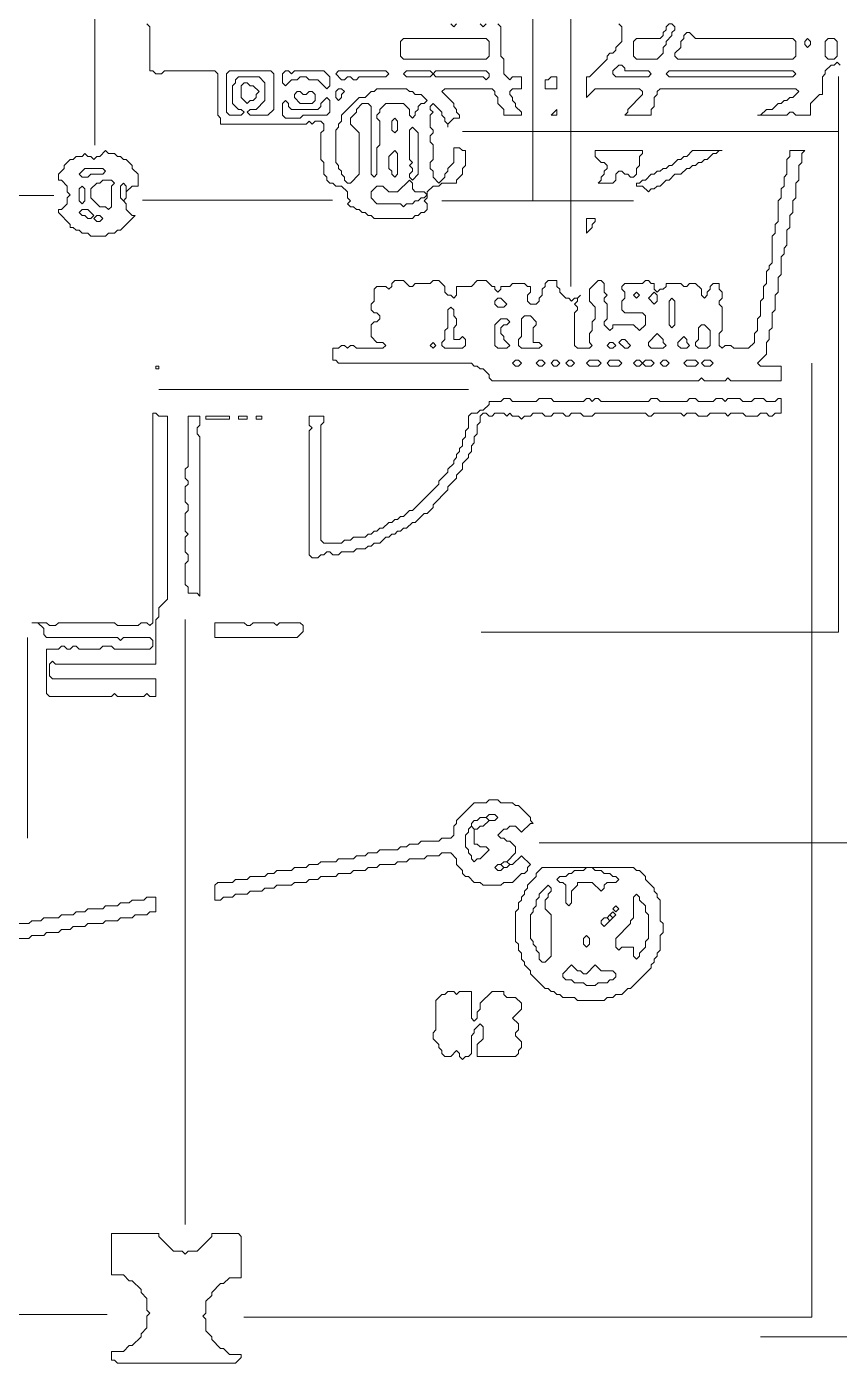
# Model space of a CAD drawing. Header units: millimetres. Extents: x 4 to 412, y 4 to 290.
# Drawn here: x 277.02 to 301.14, y 106.32 to 145.99 of the extents above; entities that cross this region are included whole.
import ezdxf

# ---------------------------------------------------------------- set-up
doc = ezdxf.new("R2010")
doc.units = ezdxf.units.MM
for name, color, linetype, lineweight in [('TRACE_CURVE', 6, 'CONTINUOUS', 0), ('TRACE_STRAIGHT', 5, 'CONTINUOUS', 0), ('TRACE_TEXT_SYMBOL', 6, 'CONTINUOUS', 0)]:
    doc.layers.add(name, color=color, linetype=linetype, lineweight=lineweight)

msp = doc.modelspace()

# ---------------------------------------------------------------- linework, layer by layer
at = {"layer": 'TRACE_CURVE', "color": 6}
for points in [[(280.588, 146.074), (280.676, 145.986), (280.676, 144.673), (280.763, 144.673), (280.851, 144.585), (281.026, 144.585), (281.114, 144.673), (282.602, 144.673), (282.69, 144.585), (282.69, 143.359), (282.777, 143.272), (282.777, 143.096), (285.317, 143.096), (285.405, 143.184), (285.492, 143.096), (285.58, 143.184)], [(289.083, 142.834), (289.083, 142.921), (288.995, 143.009), (288.995, 143.359), (289.083, 143.447), (288.995, 143.534), (288.995, 143.622), (289.083, 143.709), (289.346, 143.447), (289.346, 143.359), (289.433, 143.272), (289.433, 143.184), (289.521, 143.096), (289.521, 143.009), (289.521, 143.096), (289.696, 143.272), (289.871, 143.272), (289.871, 143.359), (289.783, 143.447), (289.783, 143.534), (289.696, 143.622), (289.696, 143.709), (289.346, 144.06), (289.433, 144.147), (290.834, 144.147), (290.922, 144.06), (290.922, 143.972), (291.009, 143.885), (291.009, 143.709), (291.185, 143.534), (291.185, 143.359), (291.71, 143.359), (291.71, 143.447), (291.535, 143.622), (291.535, 143.709), (291.447, 143.797), (291.447, 143.885), (291.36, 143.972), (291.36, 144.06), (291.447, 144.147), (291.71, 144.147), (291.71, 144.498), (291.447, 144.498), (291.36, 144.41), (291.185, 144.585), (291.185, 145.023), (291.097, 145.111), (291.097, 145.986), (291.009, 146.074)], [(289.783, 146.074), (289.696, 145.986), (289.608, 146.074)], [(290.659, 146.074), (290.572, 145.986), (290.484, 146.074)], [(294.6, 146.074), (294.688, 145.986), (294.688, 145.549), (294.512, 145.373), (294.512, 145.286), (294.425, 145.198), (294.337, 145.198), (294.25, 145.111), (294.25, 145.023), (293.724, 144.498), (293.637, 144.498), (293.637, 143.885), (293.899, 144.147), (295.213, 144.147), (295.301, 144.06), (295.301, 143.972), (294.863, 143.534), (294.863, 143.447), (294.775, 143.359), (295.563, 143.359), (295.563, 143.534), (295.651, 143.622), (295.651, 143.885), (295.738, 143.972), (295.738, 144.06), (295.826, 144.147), (299.854, 144.147), (299.942, 144.06), (299.767, 143.885), (299.679, 143.885), (299.592, 143.797), (299.504, 143.797), (299.417, 143.709)], [(299.417, 143.709), (299.329, 143.709), (299.154, 143.534), (298.979, 143.534), (298.804, 143.359), (298.716, 143.359), (299.592, 143.359), (299.679, 143.447), (299.767, 143.447), (299.854, 143.359), (300.292, 143.359), (300.292, 143.709), (300.555, 143.972), (300.643, 143.972), (300.643, 144.498), (300.73, 144.585), (300.73, 144.673), (300.905, 144.848), (300.993, 144.848), (301.081, 144.935), (301.168, 144.848)], [(285.58, 143.184), (285.755, 143.184), (285.843, 143.096), (285.843, 142.921), (285.755, 142.834), (285.755, 142.046), (285.843, 141.958), (285.843, 141.608), (285.93, 141.52), (285.93, 141.433), (286.018, 141.345), (286.105, 141.345), (286.193, 141.257), (286.368, 141.257), (286.543, 141.082), (286.543, 140.907), (286.631, 140.82), (286.543, 140.732), (286.631, 140.644), (286.718, 140.644), (286.806, 140.557), (286.893, 140.557), (286.981, 140.469), (287.069, 140.469), (287.156, 140.382), (287.244, 140.382), (287.331, 140.294), (288.47, 140.294), (288.557, 140.382), (288.645, 140.382), (288.733, 140.469), (288.82, 140.469), (288.908, 140.557), (288.908, 140.732), (288.82, 140.82), (288.908, 140.907), (288.908, 141.082), (289.083, 141.257), (289.258, 141.257), (289.346, 141.345), (289.783, 141.345), (289.783, 141.433), (289.959, 141.608), (289.959, 141.783), (290.046, 141.87), (290.046, 142.308), (289.959, 142.308), (289.871, 142.396), (289.696, 142.396), (289.696, 141.958), (289.521, 141.783), (289.521, 141.695), (289.433, 141.608), (289.433, 141.52), (289.258, 141.345), (289.083, 141.52), (289.083, 141.695), (288.995, 141.783), (288.995, 141.958), (289.083, 142.046), (289.083, 142.483), (288.995, 142.571), (288.995, 142.746), (289.083, 142.834)]]:
    msp.add_lwpolyline(points, dxfattribs=at)
for points in [[(296.001, 145.986), (296.089, 146.074), (296.176, 146.074), (296.264, 145.986), (296.264, 145.899), (296.176, 145.811), (296.176, 145.724), (296.001, 145.549), (296.001, 145.461), (295.914, 145.373), (295.914, 145.198), (295.738, 145.023), (295.125, 145.023), (295.038, 145.111), (295.038, 145.549), (295.125, 145.636), (295.826, 145.636), (295.914, 145.724), (295.914, 145.811), (296.001, 145.899)], [(288.12, 145.549), (288.207, 145.636), (290.659, 145.636), (290.747, 145.549), (290.747, 145.111), (290.659, 145.023), (288.207, 145.023), (288.12, 145.111)], [(296.527, 145.724), (296.614, 145.811), (296.702, 145.811), (296.877, 145.636), (299.767, 145.636), (299.854, 145.549), (299.854, 145.111), (299.767, 145.023), (296.351, 145.023), (296.264, 145.111), (296.264, 145.198), (296.439, 145.373), (296.439, 145.549), (296.527, 145.636)], [(300.117, 145.549), (300.205, 145.636), (300.292, 145.549), (300.292, 145.461), (300.205, 145.373), (300.117, 145.461)], [(300.73, 145.549), (300.818, 145.636), (300.993, 145.636), (301.081, 145.549), (301.081, 145.111), (300.993, 145.023), (300.818, 145.023), (300.73, 145.111)], [(294.6, 144.848), (294.688, 144.848), (294.775, 144.76), (294.775, 144.673), (295.476, 144.673), (295.563, 144.585), (295.476, 144.498), (294.512, 144.498), (294.425, 144.585), (294.425, 144.673)], [(282.953, 144.585), (283.04, 144.673), (284.266, 144.673), (284.354, 144.585), (284.354, 143.534), (284.179, 143.359), (283.653, 143.359), (283.566, 143.447), (283.653, 143.534), (283.828, 143.534), (284.091, 143.797), (284.091, 144.322), (283.916, 144.498), (283.303, 144.498), (283.215, 144.41), (283.215, 144.322), (283.128, 144.235), (283.128, 143.709), (283.303, 143.534), (283.39, 143.534), (283.478, 143.447), (283.39, 143.359), (283.04, 143.359), (282.953, 143.447)], [(284.617, 144.585), (284.704, 144.673), (284.792, 144.673), (284.879, 144.585), (284.967, 144.673), (285.843, 144.673), (286.018, 144.498), (286.018, 144.235), (285.93, 144.147), (285.667, 144.41), (285.405, 144.41), (285.317, 144.498), (285.142, 144.498), (285.054, 144.41), (284.879, 144.41), (284.704, 144.235), (284.617, 144.322)], [(286.193, 144.585), (286.28, 144.673), (287.682, 144.673), (287.769, 144.585), (287.682, 144.498), (286.893, 144.498), (286.806, 144.41), (286.718, 144.41), (286.631, 144.498), (286.543, 144.498), (286.456, 144.41), (286.368, 144.41)], [(288.207, 144.585), (288.295, 144.673), (288.995, 144.673), (289.083, 144.585), (288.995, 144.498), (288.295, 144.498)], [(289.083, 144.585), (289.17, 144.673), (290.659, 144.673), (290.747, 144.585), (290.747, 144.498), (290.659, 144.41), (290.572, 144.498), (289.17, 144.498)], [(296.001, 144.585), (296.089, 144.673), (299.767, 144.673), (299.854, 144.585), (299.767, 144.498), (296.089, 144.498)], [(283.39, 144.235), (283.478, 144.322), (283.566, 144.322), (283.653, 144.235), (283.741, 144.235), (283.916, 144.06), (283.828, 143.972), (283.828, 143.885), (283.741, 143.797), (283.653, 143.797), (283.566, 143.709), (283.39, 143.885)], [(284.967, 143.972), (285.054, 144.06), (285.142, 144.06), (285.23, 143.972), (285.317, 143.972), (285.405, 144.06), (285.492, 144.06), (285.58, 143.972), (285.58, 143.797), (285.492, 143.709), (285.142, 143.709), (284.967, 143.885)], [(287.331, 144.06), (287.419, 144.147), (288.295, 144.147), (288.382, 144.06), (288.47, 144.06), (288.557, 143.972), (288.733, 143.972), (288.908, 143.797), (288.82, 143.709), (288.733, 143.709), (288.645, 143.622), (288.645, 143.534), (288.557, 143.447), (288.557, 143.359), (288.47, 143.272), (288.382, 143.359), (288.382, 143.534), (288.207, 143.709), (287.682, 143.709), (287.506, 143.534), (287.506, 143.447), (287.419, 143.359), (287.419, 143.272), (287.506, 143.184), (287.506, 142.483), (287.419, 142.396), (287.419, 141.608), (287.331, 141.52), (287.244, 141.608), (287.244, 143.622), (287.156, 143.709), (286.981, 143.709), (286.806, 143.534), (286.806, 143.447), (286.631, 143.272), (286.631, 143.096), (286.893, 142.834), (286.893, 141.608), (286.631, 141.345), (286.543, 141.345), (286.456, 141.433), (286.456, 141.52), (286.368, 141.608), (286.368, 141.695), (286.28, 141.783), (286.28, 141.87), (286.193, 141.958), (286.193, 142.921), (286.28, 143.009), (286.28, 143.096), (286.368, 143.184), (286.368, 143.359), (286.893, 143.885), (287.069, 143.885), (287.244, 144.06)], [(286.193, 144.06), (286.28, 144.147), (286.368, 144.147), (286.456, 144.06), (286.368, 143.972), (286.368, 143.885), (286.28, 143.797), (286.193, 143.885)], [(285.93, 143.885), (286.018, 143.797), (286.018, 143.447), (285.93, 143.359), (285.23, 143.359), (285.142, 143.272), (284.704, 143.272), (284.617, 143.359), (284.617, 143.709), (284.704, 143.797), (284.792, 143.709), (284.792, 143.622), (284.879, 143.534), (285.667, 143.534), (285.755, 143.622), (285.755, 143.709)], [(287.857, 143.184), (287.944, 143.272), (288.032, 143.184), (288.032, 142.921), (287.944, 142.834), (287.857, 142.921)], [(288.382, 142.921), (288.47, 143.009), (288.645, 142.834), (288.645, 141.608), (288.47, 141.433), (288.382, 141.52), (288.382, 141.608), (288.47, 141.695), (288.47, 141.783), (288.382, 141.87), (288.47, 141.958), (288.382, 142.046)], [(287.944, 142.308), (288.032, 142.221), (288.032, 141.608), (287.944, 141.52), (287.857, 141.608), (287.857, 141.695), (287.769, 141.783), (287.769, 142.133)], [(288.382, 141.433), (288.47, 141.345), (288.47, 141.17), (288.557, 141.082), (288.82, 141.082), (288.908, 140.995), (288.82, 140.907), (288.733, 140.907), (288.645, 140.82), (288.557, 140.82), (288.47, 140.732), (288.295, 140.732), (288.207, 140.644), (288.12, 140.732), (287.419, 140.732), (287.244, 140.907), (287.244, 141.082), (287.419, 141.257), (287.594, 141.257), (287.769, 141.082), (288.032, 141.082)]]:
    msp.add_lwpolyline(points, close=True, dxfattribs=at)
at = {"layer": 'TRACE_STRAIGHT', "color": 5}
for p, q in [((279.039, 163.994), (279.039, 142.472)), ((292.046, 146.453), (292.046, 140.82)), ((293.177, 146.512), (293.177, 138.28)), ((301.121, 144.514), (301.121, 128.012)), ((289.955, 142.876), (301.121, 142.876)), ((241.443, 140.978), (277.829, 140.978)), ((280.453, 140.839), (286.101, 140.839)), ((289.346, 140.82), (295.038, 140.82)), ((300.325, 136.005), (300.325, 107.681)), ((280.938, 135.215), (290.134, 135.215)), ((281.727, 128.388), (281.727, 110.435)), ((277.041, 127.859), (277.041, 121.903)), ((290.511, 128.012), (301.121, 128.012)), ((292.233, 121.76), (308.786, 121.76)), ((261.847, 107.762), (279.409, 107.762)), ((283.467, 107.681), (300.325, 107.681)), ((298.804, 107.103), (322.887, 107.103))]:
    msp.add_line(p, q, dxfattribs=at)
at = {"layer": 'TRACE_TEXT_SYMBOL', "color": 6}
for points in [[(292.586, 144.498), (292.498, 144.41), (292.411, 144.41), (292.411, 144.147), (292.761, 144.147), (292.761, 144.498)], [(292.761, 143.534), (292.586, 143.359), (292.761, 143.359)], [(279.362, 142.308), (279.187, 142.133), (279.099, 142.133), (279.012, 142.046), (278.924, 142.133), (278.837, 142.133), (278.749, 142.221), (278.661, 142.133), (278.486, 142.133), (278.399, 142.046), (278.311, 142.046), (278.136, 141.87), (278.136, 141.783), (277.961, 141.608), (277.961, 141.433), (278.048, 141.433), (278.224, 141.257), (278.224, 141.082), (278.311, 140.995), (278.224, 140.907), (278.224, 140.732), (278.048, 140.557), (277.961, 140.557), (277.961, 140.469), (278.311, 140.119), (278.311, 140.031), (278.399, 140.031), (278.486, 139.944), (278.574, 139.944), (278.661, 139.856), (278.837, 139.856), (278.924, 139.769), (279.362, 139.769), (279.45, 139.856), (279.625, 139.856), (279.712, 139.944), (279.8, 139.944), (280.238, 140.382), (280.15, 140.382), (279.975, 140.557), (279.975, 140.732), (279.888, 140.82), (279.975, 140.907), (279.975, 141.082), (280.15, 141.257), (280.325, 141.257), (280.325, 141.608), (280.15, 141.783), (280.15, 141.87), (279.975, 142.046), (279.888, 142.046), (279.8, 142.133), (279.712, 142.133), (279.625, 142.221), (279.45, 142.221)], [(293.899, 142.308), (293.899, 142.133), (294.075, 141.958), (294.162, 141.958), (294.25, 141.87), (294.25, 141.783), (294.162, 141.695), (294.162, 141.608), (294.075, 141.52), (294.075, 141.433), (293.987, 141.345), (294.425, 141.345), (294.512, 141.433), (294.512, 141.608), (294.6, 141.695), (294.688, 141.695), (294.775, 141.608), (294.863, 141.608), (294.95, 141.52), (295.038, 141.52), (295.125, 141.608), (295.125, 141.783), (295.213, 141.87), (295.213, 142.133), (295.301, 142.221), (295.301, 142.308)], [(296.789, 142.308), (296.614, 142.133), (296.527, 142.133), (296.439, 142.046), (296.351, 142.046), (296.176, 141.87), (296.089, 141.87), (296.001, 141.783), (295.914, 141.783), (295.826, 141.695), (295.738, 141.695), (295.651, 141.608), (295.563, 141.608), (295.388, 141.433), (295.301, 141.433), (295.213, 141.345), (295.125, 141.345), (295.125, 141.257), (295.301, 141.257), (295.476, 141.082), (295.563, 141.17), (295.651, 141.17), (295.738, 141.257), (295.826, 141.257), (296.001, 141.433), (296.089, 141.433), (296.264, 141.608), (296.439, 141.608), (296.614, 141.783), (296.702, 141.783), (296.789, 141.87), (296.877, 141.87), (296.965, 141.958), (297.052, 141.958), (297.14, 142.046), (297.227, 142.046), (297.402, 142.221), (297.49, 142.221), (297.578, 142.308), (297.665, 142.308)], [(278.749, 141.783), (279.275, 141.783), (279.362, 141.695), (279.275, 141.608), (278.924, 141.608), (278.837, 141.52), (278.661, 141.52), (278.574, 141.608)], [(278.574, 141.17), (278.661, 141.257), (278.749, 141.17), (278.749, 140.82), (278.661, 140.732), (278.574, 140.82)], [(279.187, 141.345), (279.275, 141.433), (279.537, 141.433), (279.625, 141.345), (279.537, 141.257), (279.537, 140.644), (279.45, 140.557), (279.362, 140.644), (279.187, 140.644), (278.924, 140.907), (278.924, 141.17), (279.099, 141.345)], [(279.8, 141.257), (279.888, 141.345), (279.975, 141.257), (279.975, 140.907), (279.888, 140.82), (279.8, 140.907)], [(278.574, 140.469), (278.661, 140.557), (278.837, 140.557), (279.012, 140.382), (278.924, 140.294), (278.837, 140.294), (278.749, 140.382), (278.661, 140.382)], [(279.012, 140.294), (279.099, 140.382), (279.187, 140.382), (279.275, 140.294), (279.187, 140.206), (279.099, 140.206)], [(293.637, 140.294), (293.637, 139.856), (293.812, 140.031), (293.812, 140.119), (293.899, 140.206), (293.899, 140.294)], [(295.038, 138.017), (295.125, 138.105), (295.213, 138.017), (295.125, 137.93)], [(295.651, 138.105), (295.738, 138.017), (295.738, 137.842), (295.651, 137.754), (295.476, 137.93)], [(289.521, 137.579), (289.608, 137.667), (289.696, 137.579), (289.696, 137.404), (289.783, 137.317), (289.783, 137.141), (289.696, 137.054), (289.696, 136.704), (289.871, 136.704), (289.959, 136.791), (290.046, 136.704), (290.046, 136.528), (289.959, 136.441), (289.433, 136.441), (289.346, 136.528), (289.346, 136.616), (289.433, 136.704), (289.433, 136.966), (289.521, 137.054)], [(290.922, 137.842), (291.009, 137.93), (291.097, 137.93), (291.272, 137.754), (291.185, 137.667), (291.009, 137.667), (290.922, 137.754)], [(296.089, 137.842), (296.176, 137.93), (296.264, 137.842), (296.264, 137.141), (296.176, 137.054), (296.089, 137.141)], [(291.097, 137.317), (291.272, 137.317), (291.36, 137.229), (291.272, 137.141), (291.185, 137.141), (291.097, 137.054), (291.097, 136.879), (291.185, 136.791), (291.185, 136.704), (291.36, 136.528), (291.272, 136.441), (291.009, 136.441), (290.922, 136.528), (290.922, 137.141)], [(291.71, 137.317), (291.798, 137.404), (291.973, 137.404), (292.148, 137.229), (292.148, 137.141), (292.06, 137.054), (292.06, 136.616), (292.236, 136.616), (292.323, 136.528), (292.236, 136.441), (291.71, 136.441), (291.622, 136.528), (291.622, 136.704), (291.71, 136.791)], [(295.738, 136.879), (295.914, 136.704), (295.914, 136.616), (296.001, 136.528), (295.914, 136.441), (295.563, 136.441), (295.476, 136.528), (295.476, 136.616)], [(296.965, 137.054), (297.052, 137.141), (297.14, 137.141), (297.315, 136.966), (297.315, 136.528), (297.227, 136.441), (296.965, 136.441), (296.877, 136.528), (296.877, 136.616), (296.965, 136.704)], [(288.995, 136.528), (289.083, 136.616), (289.17, 136.528), (289.083, 136.441)], [(294.25, 136.528), (294.337, 136.616), (294.425, 136.616), (294.512, 136.528), (294.425, 136.441), (294.337, 136.441)], [(294.6, 136.616), (294.688, 136.704), (294.775, 136.704), (294.95, 136.528), (294.863, 136.441), (294.775, 136.441)], [(296.527, 136.791), (296.614, 136.704), (296.614, 136.616), (296.702, 136.528), (296.614, 136.441), (296.439, 136.441), (296.351, 136.528), (296.351, 136.616)], [(291.447, 136.003), (291.535, 136.09), (291.622, 136.09), (291.71, 136.003), (291.622, 135.915), (291.535, 135.915)], [(292.148, 136.003), (292.236, 136.09), (292.323, 136.09), (292.411, 136.003), (292.323, 135.915), (292.236, 135.915)], [(292.586, 136.003), (292.673, 136.09), (292.761, 136.09), (292.849, 136.003), (292.761, 135.915), (292.673, 135.915)], [(293.024, 136.003), (293.111, 136.09), (293.199, 136.09), (293.286, 136.003), (293.199, 135.915), (293.111, 135.915)], [(293.637, 136.003), (293.724, 136.09), (293.987, 136.09), (294.075, 136.003), (293.987, 135.915), (293.724, 135.915)], [(294.25, 136.003), (294.337, 136.09), (294.6, 136.09), (294.688, 136.003), (294.6, 135.915), (294.337, 135.915)], [(295.038, 136.003), (295.125, 136.09), (295.213, 136.09), (295.301, 136.003), (295.213, 135.915), (295.125, 135.915)], [(295.301, 136.003), (295.388, 136.09), (295.563, 136.09), (295.651, 136.003), (295.563, 135.915), (295.388, 135.915)], [(295.826, 136.003), (295.914, 136.09), (296.001, 136.09), (296.089, 136.003), (296.001, 135.915), (295.914, 135.915)], [(296.527, 136.003), (296.614, 136.09), (296.877, 136.09), (296.965, 136.003), (296.877, 135.915), (296.614, 135.915)], [(297.052, 136.003), (297.14, 136.09), (297.315, 136.09), (297.402, 136.003), (297.315, 135.915), (297.14, 135.915)], [(280.851, 135.915), (280.938, 135.915), (280.938, 135.828), (280.851, 135.828)], [(280.763, 134.514), (280.763, 128.296), (280.676, 128.209), (280.588, 128.296), (280.413, 128.296), (280.325, 128.209), (279.712, 128.209), (279.625, 128.296), (277.961, 128.296), (277.873, 128.209), (277.698, 128.209), (277.611, 128.296), (277.173, 128.296), (277.348, 128.296), (277.523, 128.121), (277.523, 127.946), (277.611, 127.859), (279.712, 127.859), (279.8, 127.771), (279.888, 127.859), (280.676, 127.859), (280.763, 127.771), (280.763, 127.596), (280.676, 127.508), (279.625, 127.508), (279.537, 127.596), (279.275, 127.596), (279.187, 127.508), (278.574, 127.508), (278.486, 127.596), (278.399, 127.596), (278.311, 127.508), (278.224, 127.508), (278.136, 127.596), (278.048, 127.596), (277.961, 127.508), (277.611, 127.508), (277.611, 126.195), (277.698, 126.107), (279.537, 126.107), (279.625, 126.195), (279.712, 126.107), (280.501, 126.107), (280.588, 126.195), (280.676, 126.107), (280.851, 126.107), (280.851, 126.632), (277.786, 126.632), (277.698, 126.72), (277.698, 127.07), (277.786, 127.158), (277.873, 127.07), (280.851, 127.07), (280.851, 128.384), (280.938, 128.472), (280.938, 128.734), (281.201, 128.997), (281.201, 134.427), (280.938, 134.427), (280.851, 134.514)], [(281.814, 134.427), (281.814, 132.938), (281.727, 132.85), (281.727, 132.588), (281.814, 132.5), (281.814, 132.412), (281.727, 132.325), (281.727, 131.887), (281.814, 131.799), (281.814, 131.624), (281.727, 131.537), (281.727, 131.011), (281.814, 130.924), (281.727, 130.836), (281.727, 130.398), (281.814, 130.311), (281.814, 130.135), (281.727, 130.048), (281.727, 129.435), (281.814, 129.347), (281.814, 129.172), (282.077, 129.172), (282.164, 129.085), (282.164, 133.814), (282.077, 133.901), (282.077, 134.076), (282.164, 134.164), (282.164, 134.427)], [(282.34, 134.427), (283.04, 134.427), (283.04, 134.339), (282.34, 134.339)], [(283.303, 134.427), (283.566, 134.427), (283.566, 134.339), (283.303, 134.339)], [(283.828, 134.427), (284.004, 134.427), (284.004, 134.339), (283.828, 134.339)], [(282.602, 128.296), (282.602, 127.859), (285.054, 127.859), (285.23, 128.034), (285.23, 128.209), (285.142, 128.296), (284.529, 128.296), (284.441, 128.209), (284.354, 128.296), (283.741, 128.296), (283.653, 128.209), (283.566, 128.209), (283.478, 128.296)], [(290.659, 122.516), (290.747, 122.604), (290.922, 122.604), (291.009, 122.516), (290.922, 122.429), (290.747, 122.429)], [(290.134, 122.166), (290.221, 122.254), (290.309, 122.166), (290.309, 121.728), (290.396, 121.728), (290.484, 121.641), (290.659, 121.641), (290.747, 121.553), (290.484, 121.29), (290.396, 121.29), (290.309, 121.203), (290.221, 121.29), (290.221, 121.378), (290.134, 121.466), (290.134, 121.553), (290.046, 121.641), (290.046, 121.991), (290.134, 122.079)], [(290.396, 122.429), (290.484, 122.516), (290.659, 122.516), (290.747, 122.429), (290.572, 122.254), (290.484, 122.254), (290.396, 122.166), (290.309, 122.166), (290.221, 122.254), (290.221, 122.341), (290.309, 122.429)], [(290.922, 121.028), (291.009, 121.115), (291.097, 121.115), (291.185, 121.028), (291.097, 120.94), (291.009, 120.94)], [(291.097, 121.115), (291.185, 121.203), (291.272, 121.203), (291.36, 121.115), (291.272, 121.028), (291.185, 121.028)], [(292.323, 121.028), (292.148, 120.853), (292.148, 120.765), (291.885, 120.502), (291.885, 120.415), (291.798, 120.327), (291.798, 120.24), (291.71, 120.152), (291.71, 120.064), (291.622, 119.977), (291.622, 119.802), (291.535, 119.714), (291.535, 118.838), (291.622, 118.751), (291.622, 118.576), (291.71, 118.488), (291.71, 118.313), (291.798, 118.225), (291.798, 118.138), (291.973, 117.963), (291.973, 117.875), (292.411, 117.437), (292.498, 117.437), (292.586, 117.35), (292.673, 117.35), (292.761, 117.262), (292.849, 117.262), (292.936, 117.174), (293.286, 117.174), (293.374, 117.087), (294.162, 117.087), (294.25, 117.174), (294.425, 117.174), (294.512, 117.262), (294.688, 117.262), (294.863, 117.437), (294.95, 117.437), (295.563, 118.05), (295.563, 118.138), (295.651, 118.225), (295.651, 118.313), (295.738, 118.4), (295.738, 118.488), (295.826, 118.576), (295.826, 119.013), (295.914, 119.101), (295.914, 119.364), (295.826, 119.451), (295.826, 120.064), (295.738, 120.152), (295.738, 120.24), (295.651, 120.327), (295.651, 120.415), (295.388, 120.677), (295.388, 120.765), (295.213, 120.94), (295.125, 120.94), (295.038, 121.028)], [(293.549, 120.94), (293.637, 121.028), (293.812, 121.028), (293.899, 120.94), (294.075, 120.94), (294.162, 120.853), (294.337, 120.853), (294.425, 120.765), (294.512, 120.765), (294.6, 120.677), (294.512, 120.59), (294.25, 120.59), (294.162, 120.502), (294.162, 120.415), (294.075, 120.327), (293.812, 120.59), (293.374, 120.59), (293.374, 120.502), (293.199, 120.327), (293.199, 119.977), (293.111, 119.889), (293.024, 119.977), (293.024, 120.502), (292.936, 120.59), (292.849, 120.59), (292.761, 120.677), (292.849, 120.765), (293.024, 120.765), (293.111, 120.853), (293.199, 120.853), (293.286, 120.94)], [(292.498, 120.502), (292.586, 120.415), (292.586, 120.327), (292.498, 120.24), (292.498, 120.152), (292.411, 120.064), (292.411, 119.802), (292.586, 119.627), (292.586, 118.4), (292.411, 118.225), (292.323, 118.225), (292.236, 118.313), (292.236, 118.488), (292.148, 118.576), (292.148, 118.663), (292.06, 118.751), (292.06, 118.838), (291.973, 118.926), (291.973, 119.627), (292.06, 119.714), (292.06, 119.802), (292.148, 119.889), (292.148, 120.064), (292.236, 120.152), (292.236, 120.24)], [(295.038, 120.152), (295.125, 120.24), (295.213, 120.152), (295.213, 120.064), (295.388, 119.889), (295.388, 119.714), (295.476, 119.627), (295.476, 118.926), (295.388, 118.838), (295.388, 118.663), (295.213, 118.488), (295.213, 118.4), (295.125, 118.313), (295.038, 118.4), (295.038, 118.663), (294.688, 118.663), (294.6, 118.576), (294.512, 118.663), (294.512, 118.926), (294.95, 119.364), (294.95, 119.451), (295.038, 119.539)], [(294.425, 119.802), (294.512, 119.889), (294.6, 119.802), (294.512, 119.714)], [(294.075, 119.451), (294.162, 119.539), (294.25, 119.539), (294.337, 119.451), (294.162, 119.276), (294.075, 119.364)], [(294.25, 119.539), (294.337, 119.627), (294.425, 119.539), (294.337, 119.451)], [(294.337, 119.627), (294.425, 119.714), (294.512, 119.627), (294.425, 119.539)], [(293.549, 118.926), (293.637, 119.013), (293.724, 118.926), (293.724, 118.751), (293.637, 118.663), (293.549, 118.751)], [(293.199, 118.138), (293.374, 117.963), (293.462, 117.963), (293.549, 117.875), (293.637, 117.875), (293.899, 118.138), (294.075, 117.963), (294.425, 117.963), (294.512, 117.875), (294.512, 117.787), (294.425, 117.7), (294.337, 117.7), (294.25, 117.612), (293.987, 117.612), (293.899, 117.525), (293.637, 117.525), (293.549, 117.612), (293.286, 117.612), (293.199, 117.7), (293.024, 117.7), (292.936, 117.787), (292.936, 117.875)], [(289.521, 117.35), (289.433, 117.262), (289.346, 117.262), (289.17, 117.087), (289.17, 116.211), (289.083, 116.124), (289.083, 115.948), (289.258, 115.773), (289.258, 115.686), (289.346, 115.598), (289.346, 115.511), (289.433, 115.423), (289.608, 115.423), (289.783, 115.598), (289.871, 115.511), (289.871, 115.423), (289.959, 115.335), (290.046, 115.423), (290.134, 115.423), (290.221, 115.511), (290.221, 116.036), (290.309, 116.124), (290.309, 116.211), (290.484, 116.386), (290.572, 116.299), (290.572, 115.948), (290.396, 115.773), (290.396, 115.423), (291.535, 115.423), (291.622, 115.511), (291.622, 115.598), (291.71, 115.686), (291.71, 115.861), (291.535, 116.036), (291.535, 116.124), (291.622, 116.211), (291.622, 116.386), (291.447, 116.561), (291.71, 116.824), (291.71, 116.999), (291.535, 117.174), (291.272, 117.174), (291.185, 117.262), (291.185, 117.35), (290.834, 117.35), (290.484, 116.999), (290.484, 116.824), (290.396, 116.737), (290.396, 116.561), (290.309, 116.474), (290.221, 116.561), (290.221, 117.35), (289.871, 117.35), (289.783, 117.262), (289.696, 117.35)], [(279.537, 110.168), (279.537, 108.942), (279.888, 108.942), (280.063, 108.767), (280.15, 108.767), (280.413, 108.505), (280.413, 108.417), (280.588, 108.242), (280.588, 107.892), (280.676, 107.804), (280.588, 107.716), (280.588, 107.366), (280.413, 107.191), (280.413, 107.103), (280.15, 106.841), (280.063, 106.841), (279.888, 106.666), (279.537, 106.666), (279.537, 106.403), (279.625, 106.403), (279.712, 106.315), (283.215, 106.315), (283.39, 106.49), (283.39, 106.578), (283.04, 106.578), (282.865, 106.753), (282.777, 106.753), (282.515, 107.016), (282.515, 107.103), (282.34, 107.279), (282.34, 107.629), (282.252, 107.716), (282.34, 107.804), (282.34, 108.154), (282.515, 108.329), (282.515, 108.417), (282.777, 108.68), (282.865, 108.68), (283.04, 108.855), (283.39, 108.855), (283.39, 110.081), (283.303, 110.168), (282.515, 110.168), (282.515, 110.081), (282.077, 109.643), (281.814, 109.643), (281.727, 109.555), (281.639, 109.643), (281.376, 109.643), (280.938, 110.081), (280.938, 110.168)]]:
    msp.add_lwpolyline(points, close=True, dxfattribs=at)
for points in [[(286.105, 136.441), (286.105, 136.09), (286.193, 136.09), (286.28, 136.003), (290.221, 136.003), (290.309, 135.915), (290.396, 135.915), (290.484, 135.828), (290.572, 135.828), (290.747, 135.653), (290.747, 135.565), (290.834, 135.477), (296.965, 135.477), (297.052, 135.565), (297.14, 135.477), (297.753, 135.477), (297.84, 135.565), (297.928, 135.477), (299.417, 135.477), (299.417, 135.915), (298.804, 135.915), (298.716, 136.003), (298.979, 136.266), (298.979, 136.616), (299.066, 136.704), (299.066, 136.966), (299.154, 137.054), (299.154, 137.492), (299.241, 137.579), (299.241, 138.017), (299.329, 138.105), (299.329, 138.543), (299.417, 138.63), (299.417, 139.156), (299.504, 139.243), (299.504, 139.418), (299.592, 139.506), (299.592, 139.944), (299.679, 140.031), (299.679, 140.382), (299.767, 140.469), (299.767, 140.82), (299.854, 140.907), (299.854, 141.345), (299.942, 141.433), (299.942, 141.87), (300.03, 141.958), (300.03, 142.221), (300.117, 142.308), (299.679, 142.308)], [(299.679, 142.308), (299.679, 142.133), (299.592, 142.046), (299.592, 141.608), (299.504, 141.52), (299.504, 141.257), (299.417, 141.17), (299.417, 140.907), (299.329, 140.82), (299.329, 140.206), (299.241, 140.119), (299.241, 139.856), (299.154, 139.769), (299.154, 138.98), (299.066, 138.893), (299.066, 138.805), (298.979, 138.718), (298.979, 138.367), (298.891, 138.28), (298.891, 137.93), (298.804, 137.842), (298.804, 137.404), (298.716, 137.317), (298.716, 136.966), (298.628, 136.879), (298.628, 136.616), (298.453, 136.441), (298.015, 136.441), (297.928, 136.528), (297.753, 136.528), (297.665, 136.441), (297.578, 136.528), (297.578, 136.879), (297.665, 136.966), (297.665, 137.667), (297.578, 137.754), (297.578, 137.842), (297.665, 137.93), (297.665, 138.105), (297.578, 138.192), (297.578, 138.367), (297.402, 138.367), (297.315, 138.28), (297.315, 138.192), (297.227, 138.105), (297.227, 138.017), (297.14, 137.93), (297.052, 138.017), (297.052, 138.192), (296.877, 138.367), (296.702, 138.367), (296.614, 138.28), (296.527, 138.28), (296.439, 138.367), (296.001, 138.367), (296.001, 138.28), (295.914, 138.192), (295.826, 138.192), (295.738, 138.105), (295.651, 138.192), (295.651, 138.367), (295.563, 138.367), (295.476, 138.455), (295.388, 138.455)], [(292.236, 137.842), (292.148, 137.754), (291.973, 137.754), (291.885, 137.842), (291.885, 138.017), (291.973, 138.105), (291.973, 138.28), (291.885, 138.28), (291.798, 138.367), (291.447, 138.367), (291.36, 138.28), (291.097, 138.28), (291.097, 138.192), (291.009, 138.105), (290.922, 138.192), (290.922, 138.28), (290.834, 138.28), (290.659, 138.455), (290.396, 138.455), (290.221, 138.28), (289.783, 138.28), (289.783, 138.017), (289.696, 137.93), (289.608, 138.017), (289.521, 138.017), (289.433, 138.105), (289.433, 138.28), (289.258, 138.455), (289.083, 138.455), (288.995, 138.367), (288.557, 138.367), (288.47, 138.28), (288.382, 138.28), (288.207, 138.455), (287.944, 138.455), (287.857, 138.367), (287.857, 138.28), (287.769, 138.192), (287.682, 138.28), (287.419, 138.28), (287.331, 138.192), (287.331, 137.842), (287.244, 137.754), (287.244, 137.579), (287.331, 137.492), (287.419, 137.492), (287.506, 137.404), (287.506, 137.317), (287.419, 137.229), (287.331, 137.229), (287.244, 137.141), (287.244, 136.791), (287.419, 136.616), (287.594, 136.616), (287.682, 136.528), (287.594, 136.441), (286.806, 136.441), (286.718, 136.528), (286.631, 136.528), (286.543, 136.441), (286.456, 136.528), (286.368, 136.528), (286.28, 136.441), (286.105, 136.441)], [(295.388, 138.455), (295.301, 138.367), (294.775, 138.367), (294.688, 138.28), (294.688, 138.192), (294.775, 138.105), (294.775, 137.93), (294.688, 137.842), (294.688, 137.579), (294.775, 137.492), (295.301, 137.492), (295.388, 137.404), (295.388, 137.141), (295.213, 136.966), (295.038, 137.141), (294.425, 137.141), (294.425, 137.054), (294.337, 136.966), (294.162, 137.141), (294.162, 137.229), (294.25, 137.317), (294.25, 137.754), (294.162, 137.842), (294.162, 137.93), (294.25, 138.017), (294.162, 138.105), (294.162, 138.367), (294.075, 138.455), (293.987, 138.455), (293.724, 138.192), (293.724, 137.842), (293.899, 137.667), (293.899, 137.317), (293.812, 137.229), (293.812, 136.966), (293.724, 136.879), (293.724, 136.616), (293.812, 136.528), (293.724, 136.441), (293.374, 136.441), (293.286, 136.528), (293.286, 137.492), (293.374, 137.579), (293.374, 137.667), (293.286, 137.754), (293.374, 137.842), (293.374, 137.93), (293.462, 138.017), (293.374, 137.93), (293.286, 137.93), (293.199, 137.842), (293.111, 137.93), (293.024, 137.93), (292.849, 138.105), (292.849, 138.192), (292.761, 138.28), (292.761, 138.455), (292.498, 138.455), (292.411, 138.367), (292.411, 138.28), (292.323, 138.192), (292.323, 138.017), (292.236, 137.93), (292.236, 137.842)], [(291.185, 134.952), (291.097, 134.864), (290.747, 134.864), (290.747, 134.777), (290.572, 134.602), (290.484, 134.602), (290.396, 134.514), (290.221, 134.514), (290.134, 134.427), (290.134, 134.076), (290.046, 133.989), (290.046, 133.814), (289.959, 133.726), (289.959, 133.551), (289.871, 133.463), (289.871, 133.376), (289.783, 133.288), (289.783, 133.201), (289.696, 133.113), (289.696, 133.025), (289.521, 132.85), (289.521, 132.763), (289.258, 132.5), (289.258, 132.412), (288.47, 131.624), (288.382, 131.624), (288.207, 131.449), (288.12, 131.449), (288.032, 131.361), (287.944, 131.361), (287.857, 131.274), (287.769, 131.274), (287.594, 131.099), (287.506, 131.099), (287.419, 131.011), (287.331, 131.011), (287.244, 130.924), (287.156, 130.924), (287.069, 130.836), (286.718, 130.836), (286.631, 130.748), (286.456, 130.748), (286.368, 130.661), (285.843, 130.661), (285.755, 130.748), (285.755, 134.164), (285.843, 134.251), (285.843, 134.427), (285.405, 134.427), (285.405, 134.164), (285.492, 134.076), (285.405, 133.989), (285.405, 130.311), (285.492, 130.223), (285.667, 130.223), (285.755, 130.311), (285.843, 130.311), (285.93, 130.398), (286.018, 130.398), (286.105, 130.311), (286.28, 130.311), (286.368, 130.398), (286.718, 130.398), (286.806, 130.486)], [(295.476, 134.427), (295.563, 134.427), (295.651, 134.514), (296.439, 134.514), (296.527, 134.427), (296.614, 134.514), (296.877, 134.514), (296.965, 134.427), (297.227, 134.427), (297.315, 134.514), (297.753, 134.514), (297.84, 134.427), (297.928, 134.514), (298.278, 134.514), (298.366, 134.427), (298.716, 134.427), (298.804, 134.514), (298.979, 134.514), (299.066, 134.427), (299.154, 134.427), (299.241, 134.514), (299.417, 134.514), (299.417, 134.952), (299.329, 134.952), (299.241, 134.864), (298.979, 134.864), (298.891, 134.952), (298.628, 134.952), (298.541, 134.864), (298.278, 134.864), (298.191, 134.952), (297.84, 134.952), (297.753, 134.864), (297.665, 134.952), (297.49, 134.952), (297.402, 134.864), (296.965, 134.864), (296.877, 134.952), (296.702, 134.952), (296.614, 134.864), (295.826, 134.864), (295.738, 134.952), (295.563, 134.952), (295.476, 134.864), (294.075, 134.864), (293.987, 134.952), (293.899, 134.952), (293.812, 134.864), (293.724, 134.952), (293.637, 134.952), (293.549, 134.864), (292.673, 134.864), (292.586, 134.952), (292.236, 134.952), (292.148, 134.864), (291.447, 134.864), (291.36, 134.952), (291.185, 134.952)], [(286.806, 130.486), (287.069, 130.486), (287.156, 130.573), (287.244, 130.573), (287.331, 130.661), (287.506, 130.661), (287.682, 130.836), (287.769, 130.836), (287.857, 130.924), (287.944, 130.924), (288.032, 131.011), (288.12, 131.011), (288.207, 131.099), (288.295, 131.099), (288.47, 131.274), (288.557, 131.274), (288.82, 131.537), (288.908, 131.537), (289.083, 131.712), (289.083, 131.799), (289.521, 132.237), (289.521, 132.325), (289.783, 132.588), (289.783, 132.675), (289.959, 132.85), (289.959, 133.025), (290.134, 133.201), (290.134, 133.288), (290.221, 133.376), (290.221, 133.551), (290.309, 133.638), (290.309, 133.814), (290.396, 133.901), (290.396, 134.164), (290.484, 134.251), (290.484, 134.427), (290.572, 134.514), (290.659, 134.514), (290.747, 134.427), (290.834, 134.427), (290.922, 134.514), (291.185, 134.514), (291.272, 134.427), (291.36, 134.514), (291.447, 134.427), (291.622, 134.427), (291.71, 134.339), (291.798, 134.427), (291.973, 134.427), (292.06, 134.514), (292.323, 134.514), (292.411, 134.427), (292.586, 134.427), (292.673, 134.514), (292.936, 134.514), (293.024, 134.427), (293.111, 134.427), (293.199, 134.514), (293.462, 134.514), (293.549, 134.427), (293.812, 134.427), (293.899, 134.514), (295.388, 134.514), (295.476, 134.427)], [(290.747, 123.042), (290.659, 122.954), (290.309, 122.954), (289.783, 122.429), (289.783, 122.341), (289.696, 122.254), (289.696, 121.991), (289.608, 121.903), (289.346, 121.903), (289.258, 121.816), (288.733, 121.816), (288.645, 121.728), (288.382, 121.728), (288.295, 121.641), (288.12, 121.641), (288.032, 121.553), (287.506, 121.553), (287.419, 121.466), (287.156, 121.466), (287.069, 121.378), (286.806, 121.378), (286.718, 121.29), (286.28, 121.29), (286.193, 121.203), (285.755, 121.203), (285.667, 121.115), (285.405, 121.115), (285.317, 121.028), (284.967, 121.028), (284.879, 120.94), (284.441, 120.94), (284.354, 120.853), (284.179, 120.853), (284.091, 120.765), (283.653, 120.765), (283.566, 120.677), (283.215, 120.677), (283.128, 120.59), (282.69, 120.59), (282.602, 120.502), (282.602, 120.064), (282.777, 120.064), (282.865, 120.152), (283.128, 120.152), (283.215, 120.24), (283.566, 120.24), (283.653, 120.327), (284.004, 120.327), (284.091, 120.415), (284.354, 120.415), (284.441, 120.502), (284.879, 120.502), (284.967, 120.59), (285.317, 120.59), (285.405, 120.677), (285.667, 120.677), (285.755, 120.765), (286.193, 120.765), (286.28, 120.853), (286.631, 120.853), (286.718, 120.94), (287.069, 120.94), (287.156, 121.028), (287.419, 121.028)], [(287.419, 121.028), (287.506, 121.115), (287.944, 121.115), (288.032, 121.203), (288.295, 121.203), (288.382, 121.29), (288.82, 121.29), (288.908, 121.378), (289.258, 121.378), (289.346, 121.466), (289.608, 121.466), (289.783, 121.29), (289.783, 121.115), (289.959, 120.94), (289.959, 120.853), (290.046, 120.765), (290.134, 120.765), (290.309, 120.59), (290.484, 120.59), (290.572, 120.502), (291.097, 120.502), (291.185, 120.59), (291.447, 120.59), (291.71, 120.853), (291.798, 120.853), (291.885, 120.94), (291.885, 121.028), (291.973, 121.115), (291.71, 121.378), (291.447, 121.115), (291.36, 121.115), (291.272, 121.203), (291.535, 121.466), (291.535, 121.641), (291.36, 121.816), (291.272, 121.816), (291.185, 121.903), (291.097, 121.903), (291.009, 121.991), (291.185, 122.166), (291.272, 122.166), (291.36, 122.254), (291.535, 122.254), (291.71, 122.079), (291.973, 122.341), (292.06, 122.341), (291.973, 122.429), (291.973, 122.516), (291.622, 122.867), (291.535, 122.867), (291.447, 122.954), (291.097, 122.954), (291.009, 123.042), (290.747, 123.042)], [(280.588, 120.152), (280.501, 120.064), (280.15, 120.064), (280.063, 119.977), (279.8, 119.977), (279.712, 119.889), (279.362, 119.889), (279.275, 119.802), (278.837, 119.802), (278.749, 119.714), (278.486, 119.714), (278.399, 119.627), (278.048, 119.627), (277.961, 119.539), (277.523, 119.539), (277.435, 119.451), (277.173, 119.451), (277.085, 119.364), (276.735, 119.364)], [(276.735, 118.926), (277.085, 118.926), (277.173, 119.013), (277.523, 119.013), (277.611, 119.101), (277.961, 119.101), (278.048, 119.189), (278.311, 119.189), (278.399, 119.276), (278.749, 119.276), (278.837, 119.364), (279.275, 119.364), (279.362, 119.451), (279.712, 119.451), (279.8, 119.539), (280.15, 119.539), (280.238, 119.627), (280.588, 119.627), (280.676, 119.714), (280.851, 119.714), (280.851, 120.152), (280.588, 120.152)]]:
    msp.add_lwpolyline(points, dxfattribs=at)

doc.saveas('drawing.dxf')
